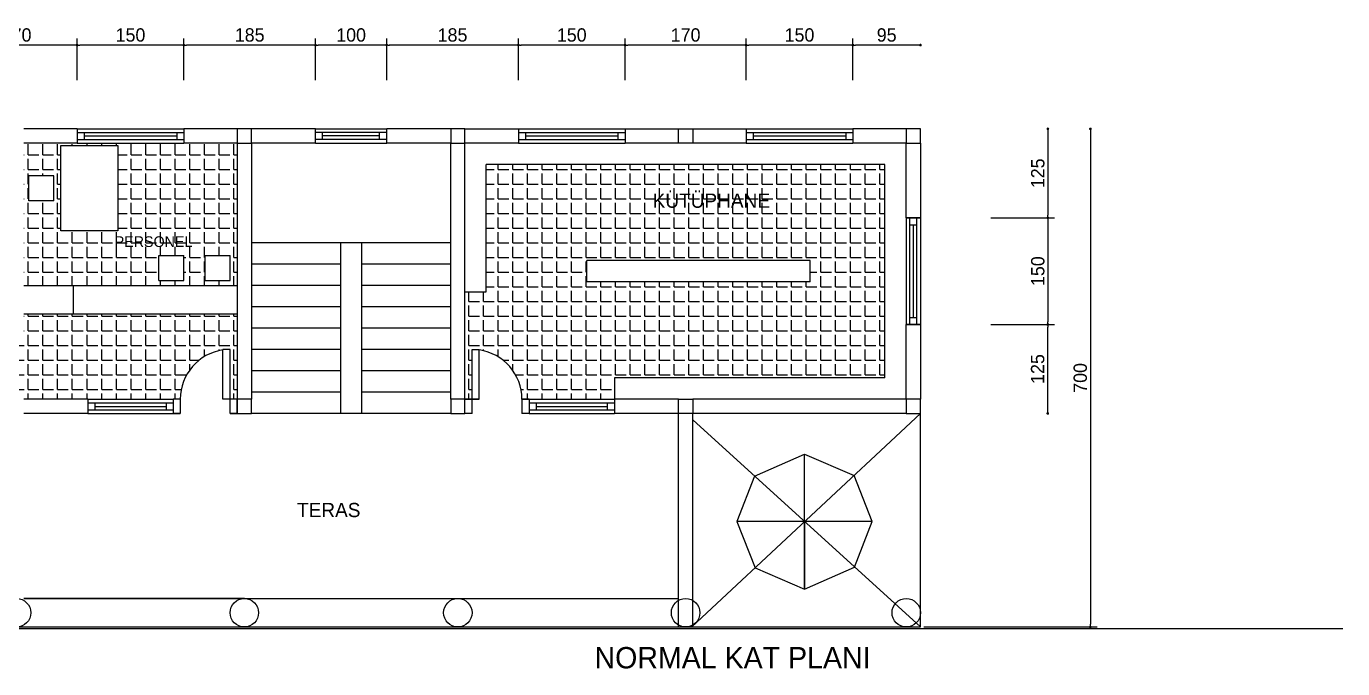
# Model space of a CAD drawing. Extents: x 9483 to 67306, y -5730 to 5191.
# Drawn here: x 18498 to 20347, y -4149 to -3247 of the extents above; entities that cross this region are included whole.
import ezdxf

# ---------------------------------------------------------------- set-up
doc = ezdxf.new("R2010")
doc.units = 0
doc.header["$MEASUREMENT"] = 0
doc.layers.get('0').update_dxf_attribs({"linetype": 'CONTINUOUS'})
doc.layers.get('DEFPOINTS').update_dxf_attribs({"linetype": 'CONTINUOUS'})
for name, color, linetype in [('duvar', 3, 'CONTINUOUS'), ('döşeme', 40, 'CONTINUOUS'), ('kolon', 1, 'CONTINUOUS'), ('Layer1', 4, 'CONTINUOUS'), ('yazı', 6, 'CONTINUOUS'), ('ölçü', 5, 'CONTINUOUS')]:
    doc.layers.add(name, color=color, linetype=linetype)
doc.dimstyles.get("Standard").update_dxf_attribs({"dimtxt": 0.18, "dimasz": 0.18, "dimexe": 0.18, "dimexo": 0.0625, "dimgap": 0.09, "dimtad": 0, "dimtih": 1, "dimtoh": 1, "dimdec": 4, "dimzin": 0, "dimdsep": 46, "dimtxsty": 'Standard', "dimcen": 0.09, "dimadec": 0, "dimazin": 0, "dimtfac": 1, "dimtdec": 4, "dimtofl": 0, "dimtmove": 0, "dimatfit": 3, "dimfxl": 1, "dimtolj": 1, "dimtzin": 0, "dimarcsym": 0})
pattern_1 = [(0, (0, -6356.042), (0, 20.625), [15, -5.625]), (90, (0, -6356.042), (-20.625, 1e-15), [15, -5.625])]

# ---------------------------------------------------------------- blocks, each defined once
blk = doc.blocks.new('_DOT')
at = {"color": 0, "linetype": 'ByBlock'}
blk.add_line((-0.5, 0), (-1, 0), dxfattribs=at)
at = {"color": 0, "linetype": 'ByBlock', "const_width": 0.5}
blk.add_lwpolyline([(-0.25, 0, 1), (0.25, 0, 1)], format="xyb", close=True, dxfattribs=at)
blk = doc.blocks.new('*D47')
at = {"layer": 'DEFPOINTS', "color": 0}
for p in [(19754.2, -3390.9), (19754.2, -4090.9), (19992.9, -4090.9)]:
    blk.add_point(p, dxfattribs=at)
at = {"layer": 'ölçü', "color": 0, "lineweight": -2}
for p, q in [((19992.9, -3394.6), (19992.9, -4087.1)), ((19758.9, -4090.9), (20002.3, -4090.9))]:
    blk.add_line(p, q, dxfattribs=at)
at = {"layer": 'ölçü', "color": 0, "lineweight": -2, "xscale": 3.75, "yscale": 3.75, "zscale": 3.75}
for p, rotation in [((19992.9, -3390.9), 90), ((19992.9, -4090.9), 270)]:
    blk.add_blockref('_DOT', p, dxfattribs=dict(at, rotation=rotation))
at = {"layer": 'ölçü', "color": 0, "insert": (19978.8, -3740.9), "char_height": 18.75, "attachment_point": 5, "rotation": 90}
blk.add_mtext('\\A1;700', dxfattribs=at)
blk = doc.blocks.new('*D39')
at = {"layer": 'DEFPOINTS', "color": 0}
for p in [(19189.2, -3273.2), (19189.2, -3327.2), (19339.2, -3327.2)]:
    blk.add_point(p, dxfattribs=at)
at = {"layer": 'ölçü', "color": 0, "lineweight": -2}
for p, q in [((19189.2, -3322.5), (19189.2, -3263.8)), ((19335.4, -3273.2), (19192.9, -3273.2))]:
    blk.add_line(p, q, dxfattribs=at)
at = {"layer": 'ölçü', "color": 0, "lineweight": -2, "xscale": 3.75, "yscale": 3.75, "zscale": 3.75, "rotation": 180}
blk.add_blockref('_DOT', (19189.2, -3273.2), dxfattribs=at)
at = {"layer": 'ölçü', "color": 0, "lineweight": -2, "xscale": 3.75, "yscale": 3.75, "zscale": 3.75}
blk.add_blockref('_DOT', (19339.2, -3273.2), dxfattribs=at)
at = {"layer": 'ölçü', "color": 0, "insert": (19264.2, -3259.1), "char_height": 18.75, "attachment_point": 5}
blk.add_mtext('\\A1;150', dxfattribs=at)
blk = doc.blocks.new('*D44')
at = {"layer": 'DEFPOINTS', "color": 0}
for p in [(18399.2, -3273.2), (18399.2, -3327.2), (18569.2, -3327.2)]:
    blk.add_point(p, dxfattribs=at)
at = {"layer": 'ölçü', "color": 0, "lineweight": -2}
for p, q in [((18399.2, -3322.5), (18399.2, -3263.8)), ((18565.4, -3273.2), (18402.9, -3273.2))]:
    blk.add_line(p, q, dxfattribs=at)
at = {"layer": 'ölçü', "color": 0, "lineweight": -2, "xscale": 3.75, "yscale": 3.75, "zscale": 3.75, "rotation": 180}
blk.add_blockref('_DOT', (18399.2, -3273.2), dxfattribs=at)
at = {"layer": 'ölçü', "color": 0, "lineweight": -2, "xscale": 3.75, "yscale": 3.75, "zscale": 3.75}
blk.add_blockref('_DOT', (18569.2, -3273.2), dxfattribs=at)
at = {"layer": 'ölçü', "color": 0, "insert": (18484.2, -3259.1), "char_height": 18.75, "attachment_point": 5}
blk.add_mtext('\\A1;170', dxfattribs=at)
blk = doc.blocks.new('*D43')
at = {"layer": 'DEFPOINTS', "color": 0}
for p in [(18569.2, -3273.2), (18569.2, -3327.2), (18719.2, -3327.2)]:
    blk.add_point(p, dxfattribs=at)
at = {"layer": 'ölçü', "color": 0, "lineweight": -2}
for p, q in [((18569.2, -3322.5), (18569.2, -3263.8)), ((18715.4, -3273.2), (18572.9, -3273.2))]:
    blk.add_line(p, q, dxfattribs=at)
at = {"layer": 'ölçü', "color": 0, "lineweight": -2, "xscale": 3.75, "yscale": 3.75, "zscale": 3.75, "rotation": 180}
blk.add_blockref('_DOT', (18569.2, -3273.2), dxfattribs=at)
at = {"layer": 'ölçü', "color": 0, "lineweight": -2, "xscale": 3.75, "yscale": 3.75, "zscale": 3.75}
blk.add_blockref('_DOT', (18719.2, -3273.2), dxfattribs=at)
at = {"layer": 'ölçü', "color": 0, "insert": (18644.2, -3259.1), "char_height": 18.75, "attachment_point": 5}
blk.add_mtext('\\A1;150', dxfattribs=at)
blk = doc.blocks.new('*D42')
at = {"layer": 'DEFPOINTS', "color": 0}
for p in [(18719.2, -3273.2), (18719.2, -3327.2), (18904.2, -3327.2)]:
    blk.add_point(p, dxfattribs=at)
at = {"layer": 'ölçü', "color": 0, "lineweight": -2}
for p, q in [((18719.2, -3322.5), (18719.2, -3263.8)), ((18900.4, -3273.2), (18722.9, -3273.2))]:
    blk.add_line(p, q, dxfattribs=at)
at = {"layer": 'ölçü', "color": 0, "lineweight": -2, "xscale": 3.75, "yscale": 3.75, "zscale": 3.75, "rotation": 180}
blk.add_blockref('_DOT', (18719.2, -3273.2), dxfattribs=at)
at = {"layer": 'ölçü', "color": 0, "lineweight": -2, "xscale": 3.75, "yscale": 3.75, "zscale": 3.75}
blk.add_blockref('_DOT', (18904.2, -3273.2), dxfattribs=at)
at = {"layer": 'ölçü', "color": 0, "insert": (18811.7, -3259.1), "char_height": 18.75, "attachment_point": 5}
blk.add_mtext('\\A1;185', dxfattribs=at)
blk = doc.blocks.new('*D41')
at = {"layer": 'DEFPOINTS', "color": 0}
for p in [(18904.2, -3273.2), (18904.2, -3327.2), (19004.2, -3327.2)]:
    blk.add_point(p, dxfattribs=at)
at = {"layer": 'ölçü', "color": 0, "lineweight": -2}
for p, q in [((18904.2, -3322.5), (18904.2, -3263.8)), ((19000.4, -3273.2), (18907.9, -3273.2))]:
    blk.add_line(p, q, dxfattribs=at)
at = {"layer": 'ölçü', "color": 0, "lineweight": -2, "xscale": 3.75, "yscale": 3.75, "zscale": 3.75, "rotation": 180}
blk.add_blockref('_DOT', (18904.2, -3273.2), dxfattribs=at)
at = {"layer": 'ölçü', "color": 0, "lineweight": -2, "xscale": 3.75, "yscale": 3.75, "zscale": 3.75}
blk.add_blockref('_DOT', (19004.2, -3273.2), dxfattribs=at)
at = {"layer": 'ölçü', "color": 0, "insert": (18954.2, -3259.1), "char_height": 18.75, "attachment_point": 5}
blk.add_mtext('\\A1;100', dxfattribs=at)
blk = doc.blocks.new('*D40')
at = {"layer": 'DEFPOINTS', "color": 0}
for p in [(19004.2, -3273.2), (19004.2, -3327.2), (19189.2, -3327.2)]:
    blk.add_point(p, dxfattribs=at)
at = {"layer": 'ölçü', "color": 0, "lineweight": -2}
for p, q in [((19004.2, -3322.5), (19004.2, -3263.8)), ((19185.4, -3273.2), (19007.9, -3273.2))]:
    blk.add_line(p, q, dxfattribs=at)
at = {"layer": 'ölçü', "color": 0, "lineweight": -2, "xscale": 3.75, "yscale": 3.75, "zscale": 3.75, "rotation": 180}
blk.add_blockref('_DOT', (19004.2, -3273.2), dxfattribs=at)
at = {"layer": 'ölçü', "color": 0, "lineweight": -2, "xscale": 3.75, "yscale": 3.75, "zscale": 3.75}
blk.add_blockref('_DOT', (19189.2, -3273.2), dxfattribs=at)
at = {"layer": 'ölçü', "color": 0, "insert": (19096.7, -3259.1), "char_height": 18.75, "attachment_point": 5}
blk.add_mtext('\\A1;185', dxfattribs=at)
blk = doc.blocks.new('*D38')
at = {"layer": 'DEFPOINTS', "color": 0}
for p in [(19339.2, -3273.2), (19339.2, -3327.2), (19509.2, -3327.2)]:
    blk.add_point(p, dxfattribs=at)
at = {"layer": 'ölçü', "color": 0, "lineweight": -2}
for p, q in [((19339.2, -3322.5), (19339.2, -3263.8)), ((19505.4, -3273.2), (19342.9, -3273.2))]:
    blk.add_line(p, q, dxfattribs=at)
at = {"layer": 'ölçü', "color": 0, "lineweight": -2, "xscale": 3.75, "yscale": 3.75, "zscale": 3.75, "rotation": 180}
blk.add_blockref('_DOT', (19339.2, -3273.2), dxfattribs=at)
at = {"layer": 'ölçü', "color": 0, "lineweight": -2, "xscale": 3.75, "yscale": 3.75, "zscale": 3.75}
blk.add_blockref('_DOT', (19509.2, -3273.2), dxfattribs=at)
at = {"layer": 'ölçü', "color": 0, "insert": (19424.2, -3259.1), "char_height": 18.75, "attachment_point": 5}
blk.add_mtext('\\A1;170', dxfattribs=at)
blk = doc.blocks.new('*D37')
at = {"layer": 'DEFPOINTS', "color": 0}
for p in [(19509.2, -3273.2), (19509.2, -3327.2), (19659.2, -3327.2)]:
    blk.add_point(p, dxfattribs=at)
at = {"layer": 'ölçü', "color": 0, "lineweight": -2}
for p, q in [((19509.2, -3322.5), (19509.2, -3263.8)), ((19655.4, -3273.2), (19512.9, -3273.2))]:
    blk.add_line(p, q, dxfattribs=at)
at = {"layer": 'ölçü', "color": 0, "lineweight": -2, "xscale": 3.75, "yscale": 3.75, "zscale": 3.75, "rotation": 180}
blk.add_blockref('_DOT', (19509.2, -3273.2), dxfattribs=at)
at = {"layer": 'ölçü', "color": 0, "lineweight": -2, "xscale": 3.75, "yscale": 3.75, "zscale": 3.75}
blk.add_blockref('_DOT', (19659.2, -3273.2), dxfattribs=at)
at = {"layer": 'ölçü', "color": 0, "insert": (19584.2, -3259.1), "char_height": 18.75, "attachment_point": 5}
blk.add_mtext('\\A1;150', dxfattribs=at)
blk = doc.blocks.new('*D36')
at = {"layer": 'DEFPOINTS', "color": 0}
for p in [(19659.2, -3273.2), (19659.2, -3327.2), (19754.2, -3327.2)]:
    blk.add_point(p, dxfattribs=at)
at = {"layer": 'ölçü', "color": 0, "lineweight": -2}
for p, q in [((19659.2, -3322.5), (19659.2, -3263.8)), ((19750.4, -3273.2), (19662.9, -3273.2))]:
    blk.add_line(p, q, dxfattribs=at)
at = {"layer": 'ölçü', "color": 0, "lineweight": -2, "xscale": 3.75, "yscale": 3.75, "zscale": 3.75, "rotation": 180}
blk.add_blockref('_DOT', (19659.2, -3273.2), dxfattribs=at)
at = {"layer": 'ölçü', "color": 0, "lineweight": -2, "xscale": 3.75, "yscale": 3.75, "zscale": 3.75}
blk.add_blockref('_DOT', (19754.2, -3273.2), dxfattribs=at)
at = {"layer": 'ölçü', "color": 0, "insert": (19706.7, -3259.1), "char_height": 18.75, "attachment_point": 5}
blk.add_mtext('\\A1;95', dxfattribs=at)

msp = doc.modelspace()

# ---------------------------------------------------------------- hatches: boundary and pattern name
at = {"layer": 'döşeme'}
h = msp.add_hatch(dxfattribs=at)
h.set_pattern_fill('ANGLE', color=256, scale=75, style=0)
h.set_pattern_definition(pattern_1)
h.paths.add_polyline_path([(18474.1826, -3410.87836), (18399.1826, -3410.87836), (18249.1826, -3410.87836), (18174.1826, -3410.87836), (18174.1826, -3515.87836), (18174.1826, -3665.87836), (18174.1826, -3770.87836), (18474.1826, -3770.87836), (18474.1826, -3760.87836), (18404.1826, -3760.87836), (18404.1826, -3750.87836), (18404.90057, -3750.87836, -0.3728246933), (18474.1826, -3690.87836), (18474.1826, -3680.87836)])
h.paths.add_polyline_path([(18318.92011, -3737.51971), (18238.92011, -3737.51971), (18238.92011, -3617.51971), (18318.92011, -3617.51971)], flags=16)
h.paths.add_polyline_path([(18289.38552, -3549.59821), (18289.38552, -3469.59821), (18409.38552, -3469.59821), (18409.38552, -3549.59821)], flags=16)
h.paths.add_polyline_path([(18228.92011, -3660.01971), (18228.92011, -3695.01971), (18193.92011, -3695.01971), (18193.92011, -3660.01971)], flags=16)
h.paths.add_polyline_path([(18366.88552, -3459.59821), (18331.88552, -3459.59821), (18331.88552, -3424.59821), (18366.88552, -3424.59821)], flags=16)
h.paths.add_polyline_path([(18794.1826, -3410.87836), (18719.1826, -3410.87836), (18569.1826, -3410.87836), (18494.1826, -3410.87836), (18494.1826, -3610.87839), (18794.1826, -3610.87839)])
h.paths.add_polyline_path([(18546.31468, -3534.34989), (18546.31468, -3414.34989), (18626.31468, -3414.34989), (18626.31468, -3534.34989)], flags=16)
h.paths.add_polyline_path([(18536.31468, -3491.84989), (18501.31468, -3491.84989), (18501.31468, -3456.84989), (18536.31468, -3456.84989)], flags=16)
h.paths.add_polyline_path([(18684.09021, -3569.08017), (18719.09021, -3569.08017), (18719.09021, -3604.08017), (18684.09021, -3604.08017)], flags=16)
h.paths.add_polyline_path([(18749.30931, -3569.08017), (18784.30931, -3569.08017), (18784.30931, -3604.08017), (18749.30931, -3604.08017)], flags=16)
h.paths.add_polyline_path([(18774.1826, -3701.59633), (18774.1826, -3700.87836), (18784.1826, -3700.87836), (18784.1826, -3770.87836), (18794.1826, -3770.87836), (18794.1826, -3650.87839), (18494.1826, -3650.87839), (18494.1826, -3680.87836), (18494.1826, -3690.87836), (18474.1826, -3690.87836, 0.3728246933), (18404.90057, -3750.87836), (18474.1826, -3750.87836), (18474.1826, -3760.87836), (18494.1826, -3760.87836), (18494.1826, -3770.87836), (18584.1826, -3770.87836), (18704.1826, -3770.87836), (18714.1826, -3770.87836, -0.3728246933)])
h.paths.add_polyline_path([(18307.47747, -3578.98697), (18379.97747, -3578.98697), (18379.97747, -3556.48697), (18307.47747, -3556.48697)], flags=24)
h.paths.add_polyline_path([(18618.1953, -3560.64531), (18740.6953, -3560.64531), (18740.6953, -3538.14531), (18618.1953, -3538.14531)], flags=24)
h = msp.add_hatch(dxfattribs=at)
h.set_pattern_fill('ANGLE', color=256, scale=75, style=0)
h.set_pattern_definition(pattern_1)
h.paths.add_polyline_path([(19704.1826, -3440.87836), (19144.1826, -3440.87836), (19144.1826, -3619.88133), (19114.1826, -3619.88133), (19114.1826, -3770.87836), (19124.1826, -3770.87836), (19124.1826, -3700.87836), (19134.1826, -3700.87836), (19134.1826, -3701.59633, -0.3728246933), (19194.1826, -3770.87836), (19204.1826, -3770.87836), (19324.1826, -3770.87836), (19324.1826, -3740.87836), (19704.1826, -3740.87836)])
h.paths.add_polyline_path([(19285.19084, -3605.87836), (19285.19084, -3575.87836), (19599.1826, -3575.87836), (19599.1826, -3605.87836)], flags=16)
h.paths.add_polyline_path([(19372.8598, -3506.81635), (19556.19313, -3506.81635), (19556.19313, -3476.81635), (19372.8598, -3476.81635)], flags=24)

# ---------------------------------------------------------------- linework, layer by layer
for p, q in [((18784.1826, -3700.87836), (18774.1826, -3700.87836)), ((19114.1826, -3790.87836), (19114.1826, -3770.87836)), ((19114.1826, -3790.87836), (19114.1826, -3770.87836)), ((19324.1826, -3770.87836), (19324.1826, -3790.87836)), ((18784.1826, -3790.87836), (18794.1826, -3790.87836)), ((18784.1826, -3790.87836), (18794.1826, -3790.87836)), ((18804.1826, -4050.87836), (18494.1826, -4050.87836)), ((18501.50311, -4090.87836), (18786.86209, -4090.87836))]:
    msp.add_line(p, q)
at = {"layer": 'DEFPOINTS', "color": 0, "linetype": 'ByBlock'}
for p in [(18814.1826, -3390.87836), (19114.1826, -3390.87836), (19754.1826, -3390.87836), (18814.1826, -3410.87836), (19114.1826, -3410.87836), (19754.1826, -3410.87836), (18814.1826, -3770.87836), (19114.1826, -3770.87836), (18814.1826, -3790.87836), (19114.1826, -3790.87836), (19754.1826, -3790.87836)]:
    msp.add_point(p, dxfattribs=at)
at = {"layer": 'duvar'}
for p, q in [((18569.1826, -3390.87836), (18494.1826, -3390.87836)), ((18794.1826, -3390.87836), (18719.1826, -3390.87836)), ((18904.1826, -3390.87836), (18814.1826, -3390.87836)), ((19094.1826, -3390.87836), (19004.1826, -3390.87836)), ((19734.1826, -3390.87836), (19659.1826, -3390.87836)), ((18569.1826, -3410.87836), (18494.1826, -3410.87836)), ((18794.1826, -3410.87836), (18719.1826, -3410.87836)), ((18794.1826, -3410.87836), (18794.1826, -3770.87836)), ((18814.1826, -3410.87836), (18814.1826, -3770.87836)), ((18904.1826, -3410.87836), (18814.1826, -3410.87836)), ((19094.1826, -3410.87836), (19004.1826, -3410.87836)), ((19094.1826, -3770.87836), (19094.1826, -3410.87836)), ((19114.1826, -3770.87836), (19114.1826, -3410.87836)), ((19189.1826, -3410.87836), (19114.1826, -3410.87836)), ((19414.1826, -3410.87836), (19339.1826, -3410.87836)), ((19509.1826, -3410.87836), (19434.1826, -3410.87836)), ((19734.1826, -3410.87836), (19659.1826, -3410.87836)), ((19734.1826, -3515.87836), (19734.1826, -3410.87836)), ((19734.1826, -3770.87836), (19734.1826, -3665.87836)), ((18584.1826, -3770.87836), (18494.1826, -3770.87836)), ((19414.1826, -3770.87836), (19324.1826, -3770.87836)), ((19734.1826, -3770.87836), (19434.1826, -3770.87836)), ((18584.1826, -3790.87836), (18494.1826, -3790.87836)), ((19414.1826, -3790.87836), (19324.1826, -3790.87836)), ((19414.1826, -3790.87836), (19324.1826, -3790.87836)), ((19734.1826, -3790.87836), (19434.1826, -3790.87836))]:
    msp.add_line(p, q, dxfattribs=at)
at = {"layer": 'duvar', "color": 3}
for p, q in [((19114.1826, -3390.87836), (19189.1826, -3390.87836)), ((19339.1826, -3390.87836), (19414.1826, -3390.87836)), ((19434.1826, -3390.87836), (19509.1826, -3390.87836)), ((19754.1826, -3410.87836), (19754.1826, -3515.87836)), ((19754.1826, -3665.87836), (19754.1826, -3770.87836))]:
    msp.add_line(p, q, dxfattribs=at)
at = {"layer": 'kolon', "color": 1}
for p, q in [((18794.1826, -3390.87836), (18794.1826, -3410.87836)), ((18814.1826, -3390.87836), (18794.1826, -3390.87836)), ((18814.1826, -3410.87836), (18814.1826, -3390.87836)), ((19094.1826, -3390.87836), (19094.1826, -3410.87836)), ((19114.1826, -3390.87836), (19094.1826, -3390.87836)), ((19114.1826, -3410.87836), (19114.1826, -3390.87836)), ((19414.1826, -3410.87836), (19414.1826, -3390.87836)), ((19414.1826, -3390.87836), (19434.1826, -3390.87836)), ((19434.1826, -3390.87836), (19434.1826, -3410.87836)), ((19734.1826, -3390.87836), (19734.1826, -3410.87836)), ((19754.1826, -3390.87836), (19734.1826, -3390.87836)), ((19754.1826, -3410.87836), (19754.1826, -3390.87836)), ((18794.1826, -3410.87836), (18814.1826, -3410.87836)), ((19094.1826, -3410.87836), (19114.1826, -3410.87836)), ((19434.1826, -3410.87836), (19414.1826, -3410.87836)), ((19734.1826, -3410.87836), (19754.1826, -3410.87836)), ((18814.1826, -3770.87836), (18794.1826, -3770.87836)), ((18794.1826, -3770.87836), (18794.1826, -3790.87836)), ((18814.1826, -3790.87836), (18814.1826, -3770.87836)), ((19114.1826, -3770.87836), (19094.1826, -3770.87836)), ((19094.1826, -3770.87836), (19094.1826, -3790.87836)), ((19114.1826, -3790.87836), (19114.1826, -3770.87836)), ((19414.1826, -3790.87836), (19414.1826, -3770.87836)), ((19414.1826, -3770.87836), (19434.1826, -3770.87836)), ((19434.1826, -3770.87836), (19434.1826, -3790.87836)), ((19734.1826, -3770.87836), (19734.1826, -3790.87836)), ((19754.1826, -3770.87836), (19734.1826, -3770.87836)), ((19754.1826, -3790.87836), (19754.1826, -3770.87836)), ((18794.1826, -3790.87836), (18814.1826, -3790.87836)), ((19094.1826, -3790.87836), (19114.1826, -3790.87836)), ((19434.1826, -3790.87836), (19414.1826, -3790.87836)), ((19734.1826, -3790.87836), (19754.1826, -3790.87836))]:
    msp.add_line(p, q, dxfattribs=at)
at = {"layer": 'kolon'}
for p, q in [((18821.50311, -4090.87836), (19086.86209, -4090.87836)), ((19414.1826, -4090.87836), (19414.1826, -4088.19887)), ((19441.50311, -4090.87836), (19744.1826, -4090.87836)), ((19441.50311, -4090.87836), (19744.1826, -4090.87836))]:
    msp.add_line(p, q, dxfattribs=at)
for centre in [(18484.1826, -4070.87836), (18804.1826, -4070.87836), (19104.1826, -4070.87836), (19424.1826, -4070.87836), (19734.1826, -4070.87836), (19734.1826, -4070.87836)]:
    msp.add_circle(centre, 20, dxfattribs=at)
at = {"layer": 'Layer1'}
for p, q in [((18569.1826, -3390.87836), (18569.1826, -3410.87836)), ((18569.1826, -3390.87836), (18569.1826, -3410.87836)), ((18569.1826, -3390.87836), (18719.1826, -3390.87836)), ((18569.1826, -3395.87836), (18719.1826, -3395.87836)), ((18579.1826, -3395.87836), (18579.1826, -3405.87836)), ((18579.1826, -3400.87836), (18709.1826, -3400.87836)), ((18709.1826, -3395.87836), (18709.1826, -3405.87836)), ((18719.1826, -3390.87836), (18719.1826, -3410.87836)), ((18719.1826, -3390.87836), (18719.1826, -3410.87836)), ((18904.1826, -3410.87836), (18904.1826, -3390.87836)), ((19004.1826, -3395.87836), (18904.1826, -3395.87836)), ((18914.1826, -3405.87836), (18914.1826, -3395.87836)), ((18994.1826, -3400.87836), (18914.1826, -3400.87836)), ((18994.1826, -3405.87836), (18994.1826, -3395.87836)), ((19004.1826, -3410.87836), (19004.1826, -3390.87836)), ((19189.1826, -3390.87836), (19189.1826, -3410.87836)), ((19189.1826, -3390.87836), (19189.1826, -3410.87836)), ((19189.1826, -3390.87836), (19339.1826, -3390.87836)), ((19189.1826, -3395.87836), (19339.1826, -3395.87836)), ((19199.1826, -3395.87836), (19199.1826, -3405.87836)), ((19199.1826, -3400.87836), (19329.1826, -3400.87836)), ((19329.1826, -3395.87836), (19329.1826, -3405.87836)), ((19339.1826, -3390.87836), (19339.1826, -3410.87836)), ((19339.1826, -3390.87836), (19339.1826, -3410.87836)), ((19509.1826, -3390.87836), (19509.1826, -3410.87836)), ((19509.1826, -3390.87836), (19509.1826, -3410.87836)), ((19509.1826, -3390.87836), (19659.1826, -3390.87836)), ((19509.1826, -3395.87836), (19659.1826, -3395.87836)), ((19519.1826, -3395.87836), (19519.1826, -3405.87836)), ((19519.1826, -3400.87836), (19649.1826, -3400.87836)), ((19649.1826, -3395.87836), (19649.1826, -3405.87836)), ((19659.1826, -3390.87836), (19659.1826, -3410.87836)), ((19659.1826, -3390.87836), (19659.1826, -3410.87836)), ((18546.31468, -3534.34989), (18546.31468, -3414.34989)), ((18546.31468, -3414.34989), (18626.31468, -3414.34989)), ((18569.1826, -3405.87836), (18719.1826, -3405.87836)), ((18569.1826, -3410.87836), (18719.1826, -3410.87836)), ((18626.31468, -3414.34989), (18626.31468, -3534.34989)), ((19004.1826, -3405.87836), (18904.1826, -3405.87836)), ((19189.1826, -3405.87836), (19339.1826, -3405.87836)), ((19509.1826, -3405.87836), (19659.1826, -3405.87836)), ((19509.1826, -3410.87836), (19659.1826, -3410.87836)), ((18536.31468, -3456.84989), (18501.31468, -3456.84989)), ((18501.31468, -3491.84989), (18501.31468, -3456.84989)), ((18536.31468, -3491.84989), (18536.31468, -3456.84989)), ((19704.1826, -3440.87836), (19144.1826, -3440.87836)), ((19144.1826, -3619.88133), (19144.1826, -3440.87836)), ((19704.1826, -3740.87836), (19704.1826, -3440.87836)), ((19704.1826, -3740.87836), (19704.1826, -3440.87836)), ((19704.1826, -3590.87836), (19704.1826, -3440.87836)), ((18536.31468, -3491.84989), (18501.31468, -3491.84989)), ((19754.1826, -3515.87836), (19734.1826, -3515.87836)), ((19734.1826, -3515.87836), (19754.1826, -3515.87836)), ((19739.1826, -3665.87836), (19739.1826, -3515.87836)), ((19739.1826, -3525.87836), (19749.1826, -3525.87836)), ((19744.1826, -3655.87836), (19744.1826, -3525.87836)), ((19749.1826, -3665.87836), (19749.1826, -3515.87836)), ((18626.31468, -3534.34989), (18546.31468, -3534.34989)), ((19094.1826, -3550.87836), (18814.1826, -3550.87836)), ((18939.1826, -3550.87836), (18939.1826, -3790.87836)), ((18969.1826, -3790.87836), (18969.1826, -3550.87836)), ((18684.09021, -3569.08017), (18719.09021, -3569.08017)), ((18684.09021, -3604.08017), (18684.09021, -3569.08017)), ((18719.09021, -3604.08017), (18719.09021, -3569.08017)), ((18749.30931, -3569.08017), (18784.30931, -3569.08017)), ((18749.30931, -3604.08017), (18749.30931, -3569.08017)), ((18784.30931, -3604.08017), (18784.30931, -3569.08017)), ((18939.1826, -3580.87836), (18814.1826, -3580.87836)), ((19094.1826, -3580.87836), (18969.1826, -3580.87836)), ((19285.19084, -3605.87836), (19285.19084, -3575.87836)), ((19599.1826, -3575.87836), (19285.19084, -3575.87836)), ((19599.1826, -3605.87836), (19599.1826, -3575.87836)), ((18684.09021, -3604.08017), (18719.09021, -3604.08017)), ((18749.30931, -3604.08017), (18784.30931, -3604.08017)), ((19599.1826, -3605.87836), (19285.19084, -3605.87836)), ((18494.1826, -3610.87839), (18794.1826, -3610.87839)), ((18564.1826, -3650.87839), (18564.1826, -3610.87839)), ((18939.1826, -3610.87836), (18814.1826, -3610.87836)), ((19094.1826, -3610.87836), (18969.1826, -3610.87836)), ((19114.1826, -3619.88133), (19144.1826, -3619.88133)), ((18939.1826, -3640.87836), (18814.1826, -3640.87836)), ((19094.1826, -3640.87836), (18969.1826, -3640.87836)), ((18494.1826, -3650.87839), (18794.1826, -3650.87839)), ((19739.1826, -3655.87836), (19749.1826, -3655.87836)), ((18939.1826, -3670.87836), (18814.1826, -3670.87836)), ((19094.1826, -3670.87836), (18969.1826, -3670.87836)), ((19754.1826, -3665.87836), (19734.1826, -3665.87836)), ((19734.1826, -3665.87836), (19754.1826, -3665.87836)), ((18774.1826, -3770.87836), (18774.1826, -3700.87836)), ((18774.1826, -3770.87836), (18774.1826, -3700.87836)), ((18784.1826, -3700.87836), (18774.1826, -3700.87836)), ((18784.1826, -3790.87836), (18784.1826, -3700.87836)), ((18784.1826, -3790.87836), (18784.1826, -3700.87836)), ((18939.1826, -3700.87836), (18814.1826, -3700.87836)), ((19094.1826, -3700.87836), (18969.1826, -3700.87836)), ((19124.1826, -3790.87836), (19124.1826, -3700.87836)), ((19124.1826, -3790.87836), (19124.1826, -3700.87836)), ((19124.1826, -3700.87836), (19134.1826, -3700.87836)), ((19124.1826, -3700.87836), (19134.1826, -3700.87836)), ((19134.1826, -3770.87836), (19134.1826, -3700.87836)), ((19134.1826, -3770.87836), (19134.1826, -3700.87836)), ((18939.1826, -3730.87836), (18814.1826, -3730.87836)), ((19094.1826, -3730.87836), (18969.1826, -3730.87836)), ((19704.1826, -3740.87836), (19324.1826, -3740.87836)), ((19324.1826, -3740.87836), (19324.1826, -3790.87836)), ((18584.1826, -3770.87836), (18584.1826, -3790.87836)), ((18714.1826, -3770.87836), (18704.1826, -3770.87836)), ((18714.1826, -3770.87836), (18704.1826, -3770.87836)), ((18704.1826, -3770.87836), (18704.1826, -3790.87836)), ((18704.1826, -3770.87836), (18704.1826, -3790.87836)), ((18714.1826, -3770.87836), (18704.1826, -3770.87836)), ((18714.1826, -3770.87836), (18714.1826, -3790.87836)), ((18714.1826, -3770.87836), (18714.1826, -3790.87836)), ((18794.1826, -3770.87836), (18774.1826, -3770.87836)), ((18794.1826, -3770.87836), (18774.1826, -3770.87836)), ((18794.1826, -3770.87836), (18774.1826, -3770.87836)), ((18794.1826, -3790.87836), (18794.1826, -3770.87836)), ((18794.1826, -3790.87836), (18794.1826, -3770.87836)), ((18939.1826, -3760.87836), (18814.1826, -3760.87836)), ((19094.1826, -3760.87836), (18969.1826, -3760.87836)), ((19134.1826, -3770.87836), (19114.1826, -3770.87836)), ((19114.1826, -3770.87836), (19134.1826, -3770.87836)), ((19134.1826, -3770.87836), (19114.1826, -3770.87836)), ((19114.1826, -3770.87836), (19134.1826, -3770.87836)), ((19194.1826, -3770.87836), (19194.1826, -3790.87836)), ((19194.1826, -3770.87836), (19204.1826, -3770.87836)), ((19204.1826, -3770.87836), (19194.1826, -3770.87836)), ((19194.1826, -3770.87836), (19194.1826, -3790.87836)), ((19194.1826, -3770.87836), (19204.1826, -3770.87836)), ((19204.1826, -3770.87836), (19204.1826, -3790.87836)), ((19204.1826, -3770.87836), (19204.1826, -3790.87836)), ((18584.1826, -3775.87836), (18704.1826, -3775.87836)), ((18584.1826, -3785.87836), (18704.1826, -3785.87836)), ((18594.1826, -3775.87836), (18594.1826, -3785.87836)), ((18594.1826, -3780.87836), (18694.1826, -3780.87836)), ((18694.1826, -3775.87836), (18694.1826, -3785.87836)), ((18704.1826, -3790.87836), (18714.1826, -3790.87836)), ((18714.1826, -3790.87836), (18704.1826, -3790.87836)), ((18714.1826, -3790.87836), (18704.1826, -3790.87836)), ((18704.1826, -3790.87836), (18714.1826, -3790.87836)), ((18794.1826, -3790.87836), (18784.1826, -3790.87836)), ((18794.1826, -3790.87836), (18784.1826, -3790.87836)), ((19094.1826, -3790.87836), (18814.1826, -3790.87836)), ((19094.1826, -3790.87836), (18814.1826, -3790.87836)), ((19124.1826, -3790.87836), (19114.1826, -3790.87836)), ((19124.1826, -3790.87836), (19114.1826, -3790.87836)), ((19124.1826, -3790.87836), (19114.1826, -3790.87836)), ((19124.1826, -3790.87836), (19114.1826, -3790.87836)), ((19204.1826, -3790.87836), (19194.1826, -3790.87836)), ((19204.1826, -3790.87836), (19194.1826, -3790.87836)), ((19204.1826, -3775.87836), (19324.1826, -3775.87836)), ((19204.1826, -3785.87836), (19324.1826, -3785.87836)), ((19214.1826, -3775.87836), (19214.1826, -3785.87836)), ((19214.1826, -3780.87836), (19314.1826, -3780.87836)), ((19314.1826, -3775.87836), (19314.1826, -3785.87836))]:
    msp.add_line(p, q, dxfattribs=at)
at = {"layer": 'Layer1', "color": 4}
for p, q in [((18904.1826, -3390.87836), (19004.1826, -3390.87836)), ((18904.1826, -3410.87836), (19004.1826, -3410.87836)), ((19189.1826, -3410.87836), (19339.1826, -3410.87836)), ((19734.1826, -3515.87836), (19734.1826, -3665.87836)), ((19754.1826, -3515.87836), (19754.1826, -3665.87836)), ((18584.1826, -3770.87836), (18704.1826, -3770.87836)), ((19204.1826, -3770.87836), (19324.1826, -3770.87836)), ((18584.1826, -3790.87836), (18704.1826, -3790.87836)), ((19204.1826, -3790.87836), (19324.1826, -3790.87836))]:
    msp.add_line(p, q, dxfattribs=at)
at = {"layer": 'Layer1'}
for centre, start, end in [((18784.1826, -3770.87836), 98.2132107, 180), ((19124.1826, -3770.87836), 0, 81.7867893)]:
    msp.add_arc(centre, 70, start, end, dxfattribs=at)
at = {"layer": 'Layer1', "color": 0, "linetype": 'ByBlock'}
for p in [(19754.1826, -3515.87836), (19754.1826, -3515.87836), (19754.1826, -3665.87836), (19754.1826, -3665.87836)]:
    msp.add_point(p, dxfattribs=at)
at = {"layer": 'yazı'}
for p, q in [((19414.1826, -4090.87836), (19414.1826, -3790.87836)), ((19432.75403, -4090.87836), (19754.1826, -3790.87836)), ((19434.1826, -4090.87836), (19434.1826, -3790.87836)), ((19754.1826, -4090.87836), (19754.1826, -3790.87836)), ((19754.1826, -4090.87836), (19754.1826, -3790.87836)), ((19434.1826, -3799.96927), (19754.1826, -4090.87836)), ((19521.05935, -3878.94813), (19591.35365, -3847.85205)), ((19591.35365, -4037.85205), (19591.35365, -3847.85205)), ((19591.35365, -3847.85205), (19660.8039, -3878.03181)), ((19521.05935, -3878.94813), (19496.35365, -3942.85205)), ((19686.35365, -3942.85205), (19660.8039, -3878.03181)), ((19496.35365, -3942.85205), (19521.9034, -4007.67228)), ((19686.35365, -3942.85205), (19496.35365, -3942.85205)), ((19591.35365, -3942.85205), (19591.35365, -4037.85205)), ((19661.64796, -4006.75596), (19686.35365, -3942.85205)), ((19521.9034, -4007.67228), (19591.35365, -4037.85205)), ((19591.35365, -4037.85205), (19661.64796, -4006.75596)), ((18494.1826, -4050.87836), (19414.1826, -4050.87836)), ((20347.38018, -4093.55785), (17347.7967, -4093.55785)), ((18154.1826, -4090.87836), (19754.1826, -4090.87836)), ((19121.50311, -4090.87836), (19441.50311, -4090.87836))]:
    msp.add_line(p, q, dxfattribs=at)
at = {"layer": 'ölçü', "color": 5, "linetype": 'ByBlock'}
for p, q in [((19933.13883, -3394.62836), (19933.13883, -3512.12836)), ((19853.02933, -3515.87836), (19942.51383, -3515.87836)), ((19933.13883, -3519.62836), (19933.13883, -3662.12836)), ((19853.02933, -3665.87836), (19942.30423, -3665.87836)), ((19853.02933, -3665.87836), (19942.51383, -3665.87836)), ((19932.92923, -3787.12836), (19932.92923, -3669.62836))]:
    msp.add_line(p, q, dxfattribs=at)
for p in [(19933.13883, -3515.87836), (19932.92923, -3665.87836), (19933.13883, -3665.87836)]:
    msp.add_point(p, dxfattribs=at)

# ---------------------------------------------------------------- block references
at = {"layer": 'ölçü', "color": 5, "linetype": 'ByBlock', "xscale": 3.75, "yscale": 3.75, "zscale": 3.75}
for p, rotation in [((19933.13883, -3390.87836), 90), ((19933.13883, -3515.87836), 270), ((19933.13883, -3515.87836), 90), ((19932.92923, -3665.87836), 90), ((19933.13883, -3665.87836), 270), ((19932.92923, -3790.87836), 270)]:
    msp.add_blockref('_DOT', p, dxfattribs=dict(at, rotation=rotation))

# ---------------------------------------------------------------- texts
at = {"layer": 'yazı'}
for s, height, p in [('KÜTÜPHANE', 20, (19377.8598, -3501.81635)), ('PERSONEL', 15, (18621.9453, -3556.89531)), ('TERAS', 20, (18878.17683, -3936.53327)), ('NORMAL KAT PLANI', 30, (19296.18132, -4149.05419))]:
    msp.add_text(s, height=height, dxfattribs=at).set_placement(p)
at = {"layer": 'ölçü', "color": 5, "linetype": 'ByBlock', "char_height": 18.75, "attachment_point": 5, "rotation": 90}
for s, insert in [('\\A1;125', (19919.07633, -3453.37836)), ('\\A1;150', (19919.07633, -3590.87836)), ('\\A1;125', (19918.86673, -3728.37836))]:
    msp.add_mtext(s, dxfattribs=dict(at, insert=insert))

# ---------------------------------------------------------------- dimensions: what is measured, and where the dimension line sits
at = {"layer": 'ölçü'}
for base, p1, p2, picture, middle in [((18399.1826, -3273.20472), (18569.1826, -3327.17181), (18399.1826, -3327.17181), '*D44', (18484.1826, -3259.14222)), ((18569.1826, -3273.20472), (18719.1826, -3327.17181), (18569.1826, -3327.17181), '*D43', (18644.1826, -3259.14222)), ((18719.1826, -3273.20472), (18904.1826, -3327.17181), (18719.1826, -3327.17181), '*D42', (18811.6826, -3259.14222)), ((18904.1826, -3273.20472), (19004.1826, -3327.17181), (18904.1826, -3327.17181), '*D41', (18954.1826, -3259.14222)), ((19004.1826, -3273.20472), (19189.1826, -3327.17181), (19004.1826, -3327.17181), '*D40', (19096.6826, -3259.14222)), ((19189.1826, -3273.20472), (19339.1826, -3327.17181), (19189.1826, -3327.17181), '*D39', (19264.1826, -3259.14222)), ((19339.1826, -3273.20472), (19509.1826, -3327.17181), (19339.1826, -3327.17181), '*D38', (19424.1826, -3259.14222)), ((19509.1826, -3273.20472), (19659.1826, -3327.17181), (19509.1826, -3327.17181), '*D37', (19584.1826, -3259.14222)), ((19659.1826, -3273.20472), (19754.1826, -3327.17181), (19659.1826, -3327.17181), '*D36', (19706.6826, -3259.14222))]:
    dim = msp.add_linear_dim(base=base, p1=p1, p2=p2, dimstyle='Standard', override={"dimscale": 7.5, "dimtxt": 2.5, "dimasz": 0.5, "dimexe": 1.25, "dimexo": 0.625, "dimgap": 0.625, "dimtad": 1, "dimtih": 0, "dimtoh": 0, "dimzin": 8, "dimlunit": 6, "dimblk1": 'DOT', "dimblk2": 'DOT', "dimsah": 1, "dimcen": 0.5, "dimse1": 1, "dimtofl": 1, "dimtmove": 1}, dxfattribs=at)
    dim.commit()
    dim.dimension.update_dxf_attribs({"geometry": picture, "text_midpoint": middle})
dim = msp.add_linear_dim(base=(19992.881, -4090.87836), p1=(19754.1826, -3390.87836), p2=(19754.1826, -4090.87836), angle=90, dimstyle='Standard', override={"dimscale": 7.5, "dimtxt": 2.5, "dimasz": 0.5, "dimexe": 1.25, "dimexo": 0.625, "dimgap": 0.625, "dimtad": 1, "dimtih": 0, "dimtoh": 0, "dimzin": 8, "dimlunit": 6, "dimblk1": 'DOT', "dimblk2": 'DOT', "dimsah": 1, "dimcen": 0.5, "dimse1": 1, "dimtofl": 1, "dimtmove": 1}, dxfattribs=at)
dim.commit()
dim.dimension.update_dxf_attribs({"geometry": '*D47', "text_midpoint": (19978.8185, -3740.87836)})

doc.saveas('drawing.dxf')
